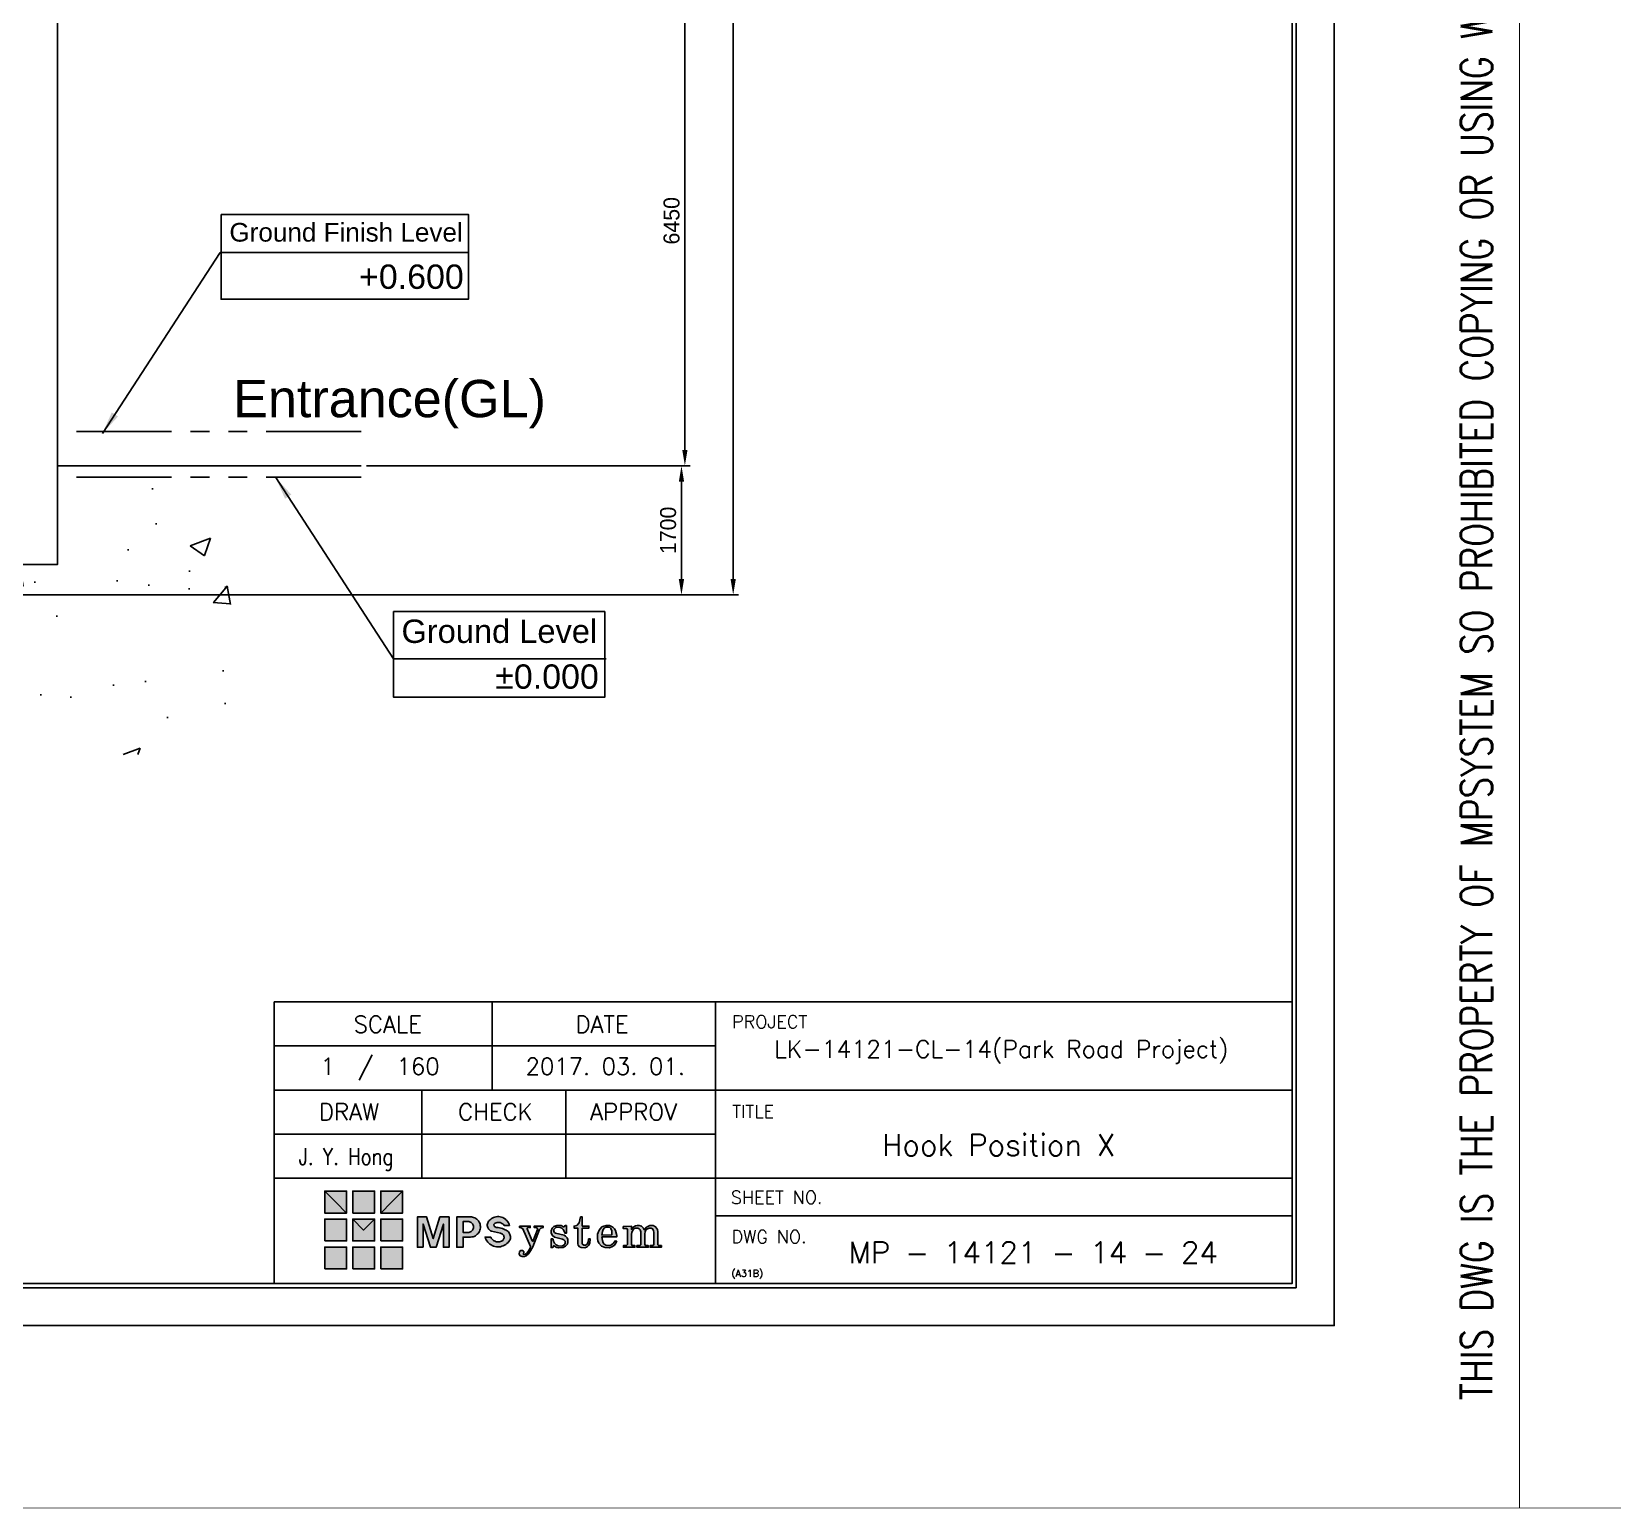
# Model space of a CAD drawing. Header units: millimetres. Extents: x -5 to 1510635, y -6 to 71285.
# Drawn here: x 1395842 to 1416653, y -5 to 19432 of the extents above; entities that cross this region are included whole.
import ezdxf
from ezdxf.enums import TextEntityAlignment as Align

# ---------------------------------------------------------------- set-up
doc = ezdxf.new("R2010")
doc.units = ezdxf.units.MM
doc.header["$LTSCALE"] = 1000
doc.linetypes.add('HIDDEN', pattern=[0.375, 0.25, -0.125])
doc.linetypes.add('PHANTOM', pattern=[2.5, 1.25, -0.25, 0.25, -0.25, 0.25, -0.25])
for name, color, linetype in [('MP-2', 42, 'Continuous'), ('MP-3', 3, 'Continuous'), ('MP-4', 4, 'HIDDEN'), ('MP-5', 5, 'PHANTOM'), ('MP-7', 7, 'Continuous'), ('MP-8', 8, 'Continuous')]:
    doc.layers.add(name, color=color, linetype=linetype)
doc.styles.add('GHG1', font='simplex.shx', dxfattribs={"bigfont": 'whgtxt.shx'})
doc.styles.add('H', font='arial.ttf')
doc.styles.add('ROMANS', font='ROMANS.shx')
doc.dimstyles.new('MPS2', dxfattribs={"dimscale": 100, "dimtxt": 3, "dimasz": 3, "dimexe": 1, "dimexo": 1, "dimgap": 1, "dimtad": 1, "dimzin": 12, "dimdsep": 46, "dimtxsty": 'Standard', "dimcen": 1, "dimclrd": 1, "dimclre": 1, "dimclrt": 7, "dimazin": 2, "dimtfac": 1, "dimtmove": 0, "dimatfit": 3, "dimfxl": 1, "dimarcsym": 0})

# ---------------------------------------------------------------- blocks, each defined once
blk = doc.blocks.new('MP LOGO')
h = blk.add_hatch(color=20)
h.paths.add_polyline_path([(9, 55), (0, 64), (0, 46), (18, 46)])
h.paths.add_polyline_path([(18, 41), (0, 41), (0, 23), (18, 23)])
h.paths.add_polyline_path([(32, 32), (23, 41), (23, 23), (41, 23), (41, 41)])
h.paths.add_polyline_path([(64, 23), (64, 41), (46, 41), (46, 23)])
h.paths.add_polyline_path([(64, 46), (64, 64), (55, 55), (46, 46)])
h.paths.add_polyline_path([(64, 18), (46, 18), (46, 0), (64, 0)])
h.paths.add_polyline_path([(0, 0), (18, 0), (18, 18), (0, 18)])
h = blk.add_hatch(color=131)
h.paths.add_polyline_path([(18, 64), (0, 64), (9, 55), (18, 46)])
h.paths.add_polyline_path([(41, 64), (23, 64), (23, 46), (41, 46)])
h.paths.add_polyline_path([(64, 64), (46, 64), (46, 46), (55, 55)])
h.paths.add_polyline_path([(41, 41), (23, 41), (32, 32)])
h.paths.add_polyline_path([(41, 18), (23, 18), (23, 0), (41, 0)])
at = {"color": 131}
for points in [[(9, 55), (18, 46), (18, 64), (0, 64)], [(23, 46), (41, 46), (41, 64), (23, 64)], [(55, 55), (46, 46), (46, 64), (64, 64)], [(23, 0), (41, 0), (41, 18), (23, 18)]]:
    blk.add_lwpolyline(points, close=True, dxfattribs=at)
at = {"color": 20}
for points in [[(9, 55), (18, 46), (0, 46), (0, 64)], [(55, 55), (46, 46), (64, 46), (64, 64)], [(0, 23), (18, 23), (18, 41), (0, 41)], [(32, 32), (23, 41), (23, 23), (41, 23), (41, 41)], [(46, 23), (64, 23), (64, 41), (46, 41)], [(0, 0), (18, 0), (18, 18), (0, 18)], [(46, 0), (64, 0), (64, 18), (46, 18)]]:
    blk.add_lwpolyline(points, close=True, dxfattribs=at)
at = {"color": 143}
blk.add_lwpolyline([(23, 41), (41, 41), (32, 32), (32, 32)], close=True, dxfattribs=at)
blk = doc.blocks.new('MP LOGO 02')
at = {"layer": 'MP-2'}
h = blk.add_hatch(color=256, dxfattribs=at)
h.paths.add_polyline_path([(8.38, 4.28), (7.62, 4.28), (7.62, 1.78), (8.09, 1.78), (8.09, 3.69), (8.69, 1.78), (9.16, 1.78), (9.76, 3.69), (9.76, 1.78), (10.23, 1.78), (10.23, 4.28), (9.47, 4.28), (8.92, 2.49)])
h.paths.add_polyline_path([(10.86, 1.78), (11.38, 1.78), (11.38, 2.62), (12, 2.62), (12.11, 2.63), (12.2, 2.65), (12.3, 2.68), (12.39, 2.73), (12.47, 2.78), (12.55, 2.85), (12.62, 2.92), (12.68, 3), (12.73, 3.09), (12.77, 3.18), (12.79, 3.28), (12.81, 3.38), (12.81, 3.48), (12.8, 3.58), (12.78, 3.68), (12.75, 3.77), (12.7, 3.86), (12.65, 3.95), (12.59, 4.02), (12.51, 4.09), (12.43, 4.15), (12.35, 4.2), (12.25, 4.24), (12.16, 4.27), (12.06, 4.28), (10.86, 4.28)])
h.paths.add_polyline_path([(11.38, 3.89), (11.85, 3.89), (11.92, 3.88), (11.99, 3.85), (12.05, 3.82), (12.1, 3.77), (12.15, 3.72), (12.19, 3.66), (12.22, 3.59), (12.23, 3.52), (12.24, 3.45), (12.23, 3.38), (12.22, 3.31), (12.19, 3.24), (12.15, 3.18), (12.1, 3.13), (12.05, 3.09), (11.99, 3.05), (11.92, 3.02), (11.85, 3.01), (11.38, 3.01)], flags=16)
h.paths.add_polyline_path([(14.02, 3.76), (14.1, 3.8), (14.18, 3.82), (14.26, 3.83), (14.34, 3.83), (14.42, 3.81), (14.5, 3.79), (14.57, 3.75), (14.64, 3.7), (14.7, 3.65), (14.75, 3.58), (15.19, 3.58), (15.16, 3.69), (15.11, 3.79), (15.06, 3.88), (14.99, 3.97), (14.91, 4.05), (14.83, 4.12), (14.74, 4.18), (14.64, 4.23), (14.53, 4.27), (14.42, 4.29), (14.31, 4.31), (14.2, 4.31), (14.09, 4.29), (13.99, 4.27), (13.88, 4.23), (13.78, 4.18), (13.69, 4.12), (13.6, 4.05), (13.53, 3.97), (13.48, 3.92), (13.44, 3.85), (13.41, 3.79), (13.39, 3.72), (13.37, 3.64), (13.37, 3.57), (13.39, 3.49), (13.41, 3.42), (13.44, 3.35), (13.48, 3.29), (13.52, 3.23), (13.58, 3.19), (13.64, 3.14), (13.71, 3.11), (14.46, 2.93), (14.55, 2.91), (14.65, 2.84), (14.72, 2.75), (14.75, 2.63), (14.74, 2.52), (14.7, 2.41), (14.62, 2.32), (14.54, 2.28), (14.46, 2.25), (14.37, 2.23), (14.29, 2.22), (14.2, 2.23), (14.11, 2.24), (14.03, 2.27), (13.95, 2.3), (13.88, 2.35), (13.81, 2.41), (13.75, 2.47), (13.7, 2.54), (13.66, 2.62), (13.19, 2.62), (13.23, 2.51), (13.28, 2.4), (13.34, 2.3), (13.41, 2.21), (13.49, 2.12), (13.58, 2.05), (13.68, 1.98), (13.78, 1.92), (13.89, 1.88), (14, 1.85), (14.12, 1.82), (14.24, 1.82), (14.35, 1.82), (14.47, 1.83), (14.58, 1.86), (14.69, 1.9), (14.8, 1.95), (14.9, 2.02), (14.99, 2.09), (15.08, 2.17), (15.15, 2.26), (15.22, 2.36), (15.25, 2.43), (15.27, 2.51), (15.28, 2.59), (15.27, 2.67), (15.26, 2.75), (15.24, 2.83), (15.21, 2.9), (15.17, 2.97), (15.12, 3.04), (15.06, 3.1), (15, 3.14), (14.93, 3.19), (14.85, 3.22), (14.74, 3.27), (14.62, 3.32), (14.5, 3.36), (14.38, 3.38), (14.26, 3.4), (14.18, 3.41), (14.1, 3.42), (14.03, 3.46), (13.95, 3.52), (13.92, 3.59), (13.92, 3.67), (13.97, 3.74)])
h.paths.add_polyline_path([(16.65, 3.29), (16.65, 3.36), (16.7, 3.4), (16.91, 3.4), (16.91, 3.52), (16.03, 3.52), (16.03, 3.4), (16.16, 3.38), (16.3, 3.3), (16.93, 1.85), (16.89, 1.71), (16.73, 1.44), (16.6, 1.28), (16.47, 1.2), (16.35, 1.21), (16.37, 1.41), (16.29, 1.51), (16.13, 1.51), (16.01, 1.42), (16, 1.21), (16.09, 1.09), (16.24, 1.03), (16.44, 1.03), (16.57, 1.08), (16.76, 1.23), (16.94, 1.49), (17.11, 1.82), (17.68, 3.25), (17.79, 3.36), (17.97, 3.4), (17.97, 3.52), (17.23, 3.52), (17.23, 3.4), (17.45, 3.37), (17.5, 3.31), (17.5, 3.25), (17.12, 2.26), (17.06, 2.32)])
h.paths.add_polyline_path([(18.99, 2.94), (18.89, 3.01), (18.85, 3.09), (18.85, 3.24), (18.89, 3.31), (19, 3.41), (19.08, 3.43), (19.38, 3.42), (19.5, 3.36), (19.62, 3.25), (19.78, 2.94), (19.88, 2.94), (19.88, 3.56), (19.78, 3.56), (19.67, 3.43), (19.44, 3.56), (19.1, 3.58), (18.85, 3.5), (18.72, 3.36), (18.64, 3.14), (18.64, 2.97), (18.68, 2.83), (18.73, 2.74), (18.89, 2.62), (19.56, 2.45), (19.67, 2.4), (19.78, 2.28), (19.78, 2.09), (19.71, 1.98), (19.56, 1.9), (19.44, 1.87), (19.21, 1.9), (19.03, 1.98), (18.9, 2.11), (18.81, 2.28), (18.76, 2.47), (18.62, 2.47), (18.62, 1.76), (18.76, 1.76), (18.84, 1.9), (19.1, 1.77), (19.25, 1.73), (19.62, 1.76), (19.82, 1.86), (19.96, 2.04), (20, 2.17), (20, 2.42), (19.95, 2.57), (19.82, 2.7), (19.7, 2.78)])
h.paths.add_polyline_path([(21.18, 3.36), (21.73, 3.36), (21.73, 3.52), (21.18, 3.52), (21.18, 4.28), (21.03, 4.28), (20.99, 4.03), (20.92, 3.79), (20.74, 3.58), (20.52, 3.52), (20.52, 3.36), (20.82, 3.36), (20.82, 2.06), (20.85, 1.96), (20.96, 1.83), (21.09, 1.76), (21.39, 1.73), (21.58, 1.81), (21.71, 1.92), (21.81, 2.13), (21.84, 2.47), (21.71, 2.47), (21.68, 2.21), (21.56, 2), (21.45, 1.95), (21.32, 1.95), (21.2, 2.03), (21.18, 2.09)])
h.paths.add_polyline_path([(24.02, 2.64), (24.02, 2.75), (23.92, 3.15), (23.84, 3.29), (23.71, 3.43), (23.43, 3.57), (23.15, 3.58), (22.95, 3.53), (22.81, 3.46), (22.57, 3.2), (22.44, 2.85), (22.43, 2.49), (22.47, 2.31), (22.55, 2.12), (22.76, 1.88), (23.06, 1.75), (23.41, 1.73), (23.63, 1.81), (23.8, 1.93), (23.92, 2.07), (24.02, 2.27), (23.89, 2.31), (23.77, 2.12), (23.63, 2), (23.53, 1.95), (23.43, 1.92), (23.17, 1.93), (23, 2.03), (22.91, 2.14), (22.84, 2.34), (22.81, 2.64)])
h.paths.add_polyline_path([(22.81, 2.79), (22.85, 3.07), (22.92, 3.25), (23.02, 3.37), (23.16, 3.43), (23.35, 3.43), (23.45, 3.4), (23.53, 3.32), (23.62, 3.12), (23.62, 2.8)], flags=16)
h.paths.add_polyline_path([(25.23, 2.86), (25.26, 3.01), (25.34, 3.2), (25.43, 3.29), (25.57, 3.36), (25.75, 3.36), (25.86, 3.31), (25.94, 3.22), (26, 3.06), (26, 1.98), (25.94, 1.92), (25.68, 1.92), (25.68, 1.78), (26.61, 1.78), (26.61, 1.92), (26.38, 1.92), (26.33, 2), (26.33, 2.89), (26.37, 3.06), (26.43, 3.19), (26.51, 3.27), (26.68, 3.36), (26.86, 3.36), (26.97, 3.3), (27.04, 3.17), (27.08, 3), (27.08, 2.01), (27.02, 1.92), (26.77, 1.92), (26.77, 1.78), (27.7, 1.78), (27.7, 1.92), (27.46, 1.92), (27.41, 1.98), (27.41, 3.06), (27.38, 3.24), (27.22, 3.47), (27.02, 3.57), (26.74, 3.57), (26.47, 3.43), (26.35, 3.3), (26.33, 3.25), (26.29, 3.22), (26.22, 3.36), (26.05, 3.52), (25.86, 3.58), (25.7, 3.58), (25.57, 3.55), (25.42, 3.46), (25.32, 3.37), (25.26, 3.26), (25.23, 3.26), (25.23, 3.52), (24.56, 3.48), (24.56, 3.32), (24.85, 3.32), (24.9, 3.25), (24.9, 2), (24.83, 1.92), (24.57, 1.92), (24.57, 1.78), (24.9, 1.78), (25.52, 1.78), (25.52, 1.92), (25.28, 1.92), (25.23, 2)])
for points in [[(8.09, 1.78), (7.62, 1.78), (7.62, 4.28), (8.38, 4.28), (8.92, 2.49), (9.47, 4.28), (10.23, 4.28), (10.23, 1.78), (9.76, 1.78), (9.76, 3.69), (9.16, 1.78), (8.69, 1.78), (8.09, 3.69), (8.09, 1.78)], [(21.03, 4.28), (20.99, 4.03), (20.92, 3.79), (20.74, 3.58), (20.52, 3.52), (20.52, 3.36), (20.82, 3.36), (20.82, 2.06), (20.85, 1.96), (20.96, 1.83), (21.09, 1.76), (21.39, 1.73), (21.58, 1.81), (21.71, 1.92), (21.81, 2.13), (21.84, 2.47), (21.71, 2.47), (21.68, 2.21), (21.56, 2), (21.45, 1.95), (21.32, 1.95), (21.2, 2.03), (21.18, 2.09), (21.18, 3.36), (21.73, 3.36), (21.73, 3.52), (21.18, 3.52), (21.18, 4.28), (21.03, 4.28)], [(16.03, 3.52), (16.03, 3.4), (16.16, 3.38), (16.3, 3.3), (16.93, 1.85), (16.89, 1.71), (16.73, 1.44), (16.6, 1.28), (16.47, 1.2), (16.35, 1.21), (16.37, 1.41), (16.29, 1.51), (16.13, 1.51), (16.01, 1.42), (16, 1.21), (16.09, 1.09), (16.24, 1.03), (16.44, 1.03), (16.57, 1.08), (16.76, 1.23), (16.94, 1.49), (17.11, 1.82), (17.68, 3.25), (17.79, 3.36), (17.97, 3.4), (17.97, 3.52), (17.23, 3.52), (17.23, 3.4), (17.45, 3.37), (17.5, 3.31), (17.5, 3.25), (17.12, 2.26), (17.06, 2.32), (16.65, 3.29), (16.65, 3.36), (16.7, 3.4), (16.91, 3.4), (16.91, 3.52), (16.03, 3.52)], [(19.1, 3.58), (18.85, 3.5), (18.72, 3.36), (18.64, 3.14), (18.64, 2.97), (18.68, 2.83), (18.73, 2.74), (18.89, 2.62), (19.56, 2.45), (19.67, 2.4), (19.78, 2.28), (19.78, 2.09), (19.71, 1.98), (19.56, 1.9), (19.44, 1.87), (19.21, 1.9), (19.03, 1.98), (18.9, 2.11), (18.81, 2.28), (18.76, 2.47), (18.62, 2.47), (18.62, 1.76), (18.76, 1.76), (18.84, 1.9), (19.1, 1.77), (19.25, 1.73), (19.62, 1.76), (19.82, 1.86), (19.96, 2.04), (20, 2.17), (20, 2.42), (19.95, 2.57), (19.82, 2.7), (19.7, 2.78), (18.99, 2.94), (18.89, 3.01), (18.85, 3.09), (18.85, 3.24), (18.89, 3.31), (19, 3.41), (19.08, 3.43), (19.38, 3.42), (19.5, 3.36), (19.62, 3.25), (19.78, 2.94), (19.88, 2.94), (19.88, 3.56), (19.78, 3.56), (19.69, 3.45), (19.65, 3.45), (19.44, 3.56), (19.1, 3.58)], [(23.15, 3.58), (22.95, 3.53), (22.81, 3.46), (22.57, 3.2), (22.44, 2.85), (22.43, 2.49), (22.47, 2.31), (22.55, 2.12), (22.76, 1.88), (23.06, 1.75), (23.41, 1.73), (23.63, 1.81), (23.8, 1.93), (23.92, 2.07), (24.02, 2.27), (23.89, 2.31), (23.77, 2.12), (23.63, 2), (23.53, 1.95), (23.43, 1.92), (23.17, 1.93), (23, 2.03), (22.91, 2.14), (22.84, 2.34), (22.81, 2.64), (24.02, 2.64), (24.02, 2.75), (23.92, 3.15), (23.84, 3.29), (23.71, 3.43), (23.43, 3.57), (23.15, 3.58)], [(23.16, 3.43), (23.02, 3.37), (22.92, 3.25), (22.85, 3.07), (22.81, 2.79), (23.62, 2.8), (23.62, 3.12), (23.53, 3.32), (23.45, 3.4), (23.35, 3.43), (23.16, 3.43)], [(25.7, 3.58), (25.57, 3.55), (25.42, 3.46), (25.32, 3.37), (25.26, 3.26), (25.23, 3.26), (25.23, 3.52), (24.56, 3.48), (24.56, 3.32), (24.85, 3.32), (24.9, 3.25), (24.9, 2), (24.83, 1.92), (24.57, 1.92), (24.57, 1.78), (24.9, 1.78), (25.52, 1.78), (25.52, 1.92), (25.28, 1.92), (25.23, 2), (25.23, 2.86), (25.26, 3.01), (25.34, 3.2), (25.43, 3.29), (25.57, 3.36), (25.75, 3.36), (25.86, 3.31), (25.94, 3.22), (26, 3.06), (26, 1.98), (25.94, 1.92), (25.68, 1.92), (25.68, 1.78), (26.61, 1.78), (26.61, 1.92), (26.38, 1.92), (26.33, 2), (26.33, 2.89), (26.37, 3.06), (26.43, 3.19), (26.51, 3.27), (26.68, 3.36), (26.86, 3.36), (26.97, 3.3), (27.04, 3.17), (27.08, 3), (27.08, 2.01), (27.02, 1.92), (26.77, 1.92), (26.77, 1.78), (27.7, 1.78), (27.7, 1.92), (27.46, 1.92), (27.41, 1.98), (27.41, 3.06), (27.38, 3.24), (27.22, 3.47), (27.02, 3.57), (26.74, 3.57), (26.47, 3.43), (26.35, 3.3), (26.33, 3.25), (26.29, 3.22), (26.22, 3.36), (26.05, 3.52), (25.86, 3.58), (25.7, 3.58)]]:
    blk.add_lwpolyline(points, close=True, dxfattribs=at)
for points in [[(12, 2.62), (11.38, 2.62), (11.38, 1.78), (10.86, 1.78), (10.86, 4.28), (12.06, 4.28)], [(12, 2.62), (12.11, 2.63), (12.2, 2.65), (12.3, 2.68), (12.39, 2.73), (12.47, 2.78), (12.55, 2.85), (12.62, 2.92), (12.68, 3), (12.73, 3.09), (12.77, 3.18), (12.79, 3.28), (12.81, 3.38), (12.81, 3.48), (12.8, 3.58), (12.78, 3.68), (12.75, 3.77), (12.7, 3.86), (12.65, 3.95), (12.59, 4.02), (12.51, 4.09), (12.43, 4.15), (12.35, 4.2), (12.25, 4.24), (12.16, 4.27), (12.06, 4.28)], [(14.75, 3.58), (15.19, 3.58), (15.16, 3.69), (15.11, 3.79), (15.06, 3.88), (14.99, 3.97), (14.91, 4.05), (14.83, 4.12), (14.74, 4.18), (14.64, 4.23), (14.53, 4.27), (14.42, 4.29), (14.31, 4.31), (14.2, 4.31), (14.09, 4.29), (13.99, 4.27), (13.88, 4.23), (13.78, 4.18), (13.69, 4.12), (13.6, 4.05), (13.53, 3.97), (13.48, 3.92), (13.44, 3.85), (13.41, 3.79), (13.39, 3.72), (13.37, 3.64), (13.37, 3.57), (13.39, 3.49), (13.41, 3.42), (13.44, 3.35), (13.48, 3.29), (13.52, 3.23), (13.58, 3.19), (13.64, 3.14), (13.71, 3.11), (14.46, 2.93)], [(11.85, 3.01), (11.38, 3.01), (11.38, 3.89), (11.85, 3.89)], [(11.85, 3.01), (11.92, 3.02), (11.99, 3.05), (12.05, 3.09), (12.1, 3.13), (12.15, 3.18), (12.19, 3.24), (12.22, 3.31), (12.23, 3.38), (12.24, 3.45), (12.23, 3.52), (12.22, 3.59), (12.19, 3.66), (12.15, 3.72), (12.1, 3.77), (12.05, 3.82), (11.99, 3.85), (11.92, 3.88), (11.85, 3.89)], [(13.66, 2.62), (13.19, 2.62), (13.23, 2.51), (13.28, 2.4), (13.34, 2.3), (13.41, 2.21), (13.49, 2.12), (13.58, 2.05), (13.68, 1.98), (13.78, 1.92), (13.89, 1.88), (14, 1.85), (14.12, 1.82), (14.24, 1.82), (14.35, 1.82), (14.47, 1.83), (14.58, 1.86), (14.69, 1.9), (14.8, 1.95), (14.9, 2.02), (14.99, 2.09), (15.08, 2.17), (15.15, 2.26), (15.22, 2.36), (15.25, 2.43), (15.27, 2.51), (15.28, 2.59), (15.27, 2.67), (15.26, 2.75), (15.24, 2.83), (15.21, 2.9), (15.17, 2.97), (15.12, 3.04), (15.06, 3.1), (15, 3.14), (14.93, 3.19), (14.85, 3.22), (14.74, 3.27), (14.62, 3.32), (14.5, 3.36), (14.38, 3.38), (14.26, 3.4)], [(13.66, 2.62), (13.7, 2.54), (13.75, 2.47), (13.81, 2.41), (13.88, 2.35), (13.95, 2.3), (14.03, 2.27), (14.11, 2.24), (14.2, 2.23), (14.29, 2.22), (14.37, 2.23), (14.46, 2.25), (14.54, 2.28)], [(14.02, 3.76), (13.99, 3.75), (13.96, 3.72), (13.93, 3.69), (13.92, 3.65), (13.92, 3.61), (13.93, 3.57), (13.94, 3.53), (13.97, 3.5)], [(13.97, 3.5), (14.03, 3.46), (14.1, 3.42), (14.18, 3.41), (14.26, 3.4)], [(14.75, 3.58), (14.7, 3.65), (14.64, 3.7), (14.57, 3.75), (14.5, 3.79), (14.42, 3.81), (14.34, 3.83), (14.26, 3.83), (14.18, 3.82), (14.1, 3.8), (14.02, 3.76)], [(14.54, 2.28), (14.59, 2.31), (14.64, 2.34), (14.68, 2.39), (14.71, 2.44), (14.73, 2.49), (14.75, 2.55), (14.75, 2.61), (14.74, 2.66), (14.73, 2.72), (14.7, 2.77), (14.66, 2.82), (14.62, 2.86), (14.57, 2.89), (14.52, 2.92), (14.46, 2.93)]]:
    blk.add_lwpolyline(points, dxfattribs=at)
at = {"color": 40, "xscale": 0.1000000000000227, "yscale": 0.1000000000000227, "zscale": 0.1000000000000227}
blk.add_blockref('MP LOGO', (0, 0), dxfattribs=at)
blk = doc.blocks.new('*D568')
at = {"layer": 'DEFPOINTS', "color": 0, "linetype": 'ByBlock', "transparency": 16777216}
for p in [(1400182, 13717, 0), (1404397, 13717), (1379417, 12017, 0)]:
    blk.add_point(p, dxfattribs=at)
at = {"layer": 'MP-8', "color": 1, "linetype": 'ByBlock', "lineweight": -2, "transparency": 16777216}
for p, q in [((1400252, 13717), (1404467, 13717)), ((1404397, 12227), (1404397, 13507)), ((1379487, 12017), (1404467, 12017))]:
    blk.add_line(p, q, dxfattribs=at)
at = {"layer": 'MP-8', "color": 1, "linetype": 'ByBlock', "transparency": 16777216}
for points in [[(1404362, 13507), (1404432, 13507), (1404397, 13717)], [(1404362, 12227), (1404432, 12227), (1404397, 12017)]]:
    blk.add_solid(points, dxfattribs=at)
at = {"layer": 'MP-8', "color": 7, "linetype": 'ByBlock', "transparency": 16777216, "insert": (1404222, 12867), "char_height": 210, "attachment_point": 5, "rotation": 90}
blk.add_mtext('1700', dxfattribs=at)
blk = doc.blocks.new('*D570')
at = {"layer": 'DEFPOINTS', "color": 0, "linetype": 'ByBlock', "transparency": 16777216}
for p in [(1395952, 20167, 0), (1400182, 13717, 0), (1404442, 13717)]:
    blk.add_point(p, dxfattribs=at)
at = {"layer": 'MP-8', "color": 1, "linetype": 'ByBlock', "lineweight": -2, "transparency": 16777216}
for p, q in [((1396022, 20167), (1404512, 20167)), ((1404442, 19957), (1404442, 13927)), ((1400252, 13717), (1404512, 13717))]:
    blk.add_line(p, q, dxfattribs=at)
at = {"layer": 'MP-8', "color": 1, "linetype": 'ByBlock', "transparency": 16777216}
for points in [[(1404407, 19957), (1404477, 19957), (1404442, 20167)], [(1404407, 13927), (1404477, 13927), (1404442, 13717)]]:
    blk.add_solid(points, dxfattribs=at)
at = {"layer": 'MP-8', "color": 7, "linetype": 'ByBlock', "transparency": 16777216, "insert": (1404267, 16942), "char_height": 210, "attachment_point": 5, "rotation": 90}
blk.add_mtext('6450', dxfattribs=at)
blk = doc.blocks.new('*D571')
at = {"layer": 'DEFPOINTS', "color": 0, "linetype": 'ByBlock', "transparency": 16777216}
for p in [(1396182, 32567, 0), (1379417, 12017, 0), (1405078, 12017)]:
    blk.add_point(p, dxfattribs=at)
at = {"layer": 'MP-8', "color": 1, "linetype": 'ByBlock', "lineweight": -2, "transparency": 16777216}
for p, q in [((1396252, 32567), (1405148, 32567)), ((1405078, 32357), (1405078, 12227)), ((1379487, 12017), (1405148, 12017))]:
    blk.add_line(p, q, dxfattribs=at)
at = {"layer": 'MP-8', "color": 1, "linetype": 'ByBlock', "transparency": 16777216}
for points in [[(1405043, 32357), (1405113, 32357), (1405078, 32567)], [(1405043, 12227), (1405113, 12227), (1405078, 12017)]]:
    blk.add_solid(points, dxfattribs=at)
at = {"layer": 'MP-8', "color": 7, "linetype": 'ByBlock', "transparency": 16777216, "insert": (1404903, 22292), "char_height": 210, "attachment_point": 5, "rotation": 90}
blk.add_mtext('20550', dxfattribs=at)

msp = doc.modelspace()

# ---------------------------------------------------------------- hatches: boundary and pattern name
at = {"layer": 'MP-8', "linetype": 'ByBlock'}
h = msp.add_hatch(dxfattribs=at)
h.set_pattern_fill('AR-CONC', color=256, scale=15, style=0)
h.set_pattern_definition([(50, (447643.9, -184056.8), (2732.77, -239.0863), [285.75, -3143.25]), (355, (447644, -184056.8), (-528.642, 2865.85), [228.6, -2514.6]), (100.451, (447871.6, -184076.7), (2204.1375, 2626.75), [242.85, -2671.35]), (46.1842, (447644, -183294.8), (4066.186, -630.635), [428.625, -4714.875]), (96.6356, (447982.7, -183347.3), (3561.064, 3711.383), [364.275, -4007.025]), (351.184, (447644, -183294.8), (3561.07, 3711.377), [342.9, -3771.9]), (21, (448024.9, -183485.3), (2274.223, -1533.983), [285.75, -3143.25]), (326, (448025, -183485.3), (927.0304, 2762.8195), [228.6, -2514.6]), (71.4514, (448214.4, -183613), (3201.2474, 1228.843), [242.85, -2671.35]), (37.5, (447643.9, -184056.8), (46.329, 1268.3256), [0, -2484.12, 0, -2552.7, 0, -2524.125]), (7.5, (447643.9, -184056.8), (1002.295, 1502.7086), [0, -1455.42, 0, -2426.97, 0, -962.025]), (327.5, (446794.2, -184056.8), (2033.8589, -85.9312), [0, -952.5, 0, -2971.8, 0, -3943.35]), (317.5, (446413.2, -184056.8), (2221.9377, 381.3974), [0, -1238.25, 0, -1973.58, 0, -2800.35])])
h.paths.add_polyline_path([(1398681.588, 13566.593), (1396181.588, 13566.593), (1396181.588, 12416.593), (1382416.451, 12416.593), (1380716.451, 10716.594), (1372716.451, 10716.594), (1371016.451, 12416.593), (1366691.839, 12416.593), (1366691.839, 13566.593), (1364191.839, 13566.593), (1364191.839, 9916.593), (1369980.917, 9916.593), (1371680.917, 8216.594), (1381751.985, 8216.594), (1383451.985, 9916.593), (1398681.588, 9916.593)])

# ---------------------------------------------------------------- linework, layer by layer
at = {"layer": 'MP-2'}
for p, q in [((1399034.973, 6661.238), (1399034.973, 2954.343)), ((1399034.973, 6661.238), (1412435.657, 6661.238)), ((1401903.7, 6661.238), (1401903.7, 5501.274)), ((1404846.103, 6661.238), (1404846.103, 2954.343)), ((1399034.973, 6081.256), (1404846.103, 6081.256)), ((1399034.973, 5501.274), (1412435.657, 5501.274)), ((1400980.718, 5501.274), (1400980.718, 4341.311)), ((1402876.573, 5501.274), (1402876.573, 4341.311)), ((1399034.973, 4921.293), (1404846.103, 4921.293)), ((1399034.973, 4341.311), (1412435.657, 4341.311)), ((1404846.103, 3843.952), (1412435.657, 3843.952))]:
    msp.add_line(p, q, dxfattribs=at)
at = {"layer": 'MP-2', "const_width": 10}
for points in [[(1415430, 0), (1348230, 0), (1348230, 47520), (1415430, 47520)], [(1482630, 0), (1415430, 0), (1415430, 47520), (1482630, 47520)]]:
    msp.add_lwpolyline(points, close=True, dxfattribs=at)
at = {"layer": 'MP-4', "linetype": 'ByBlock', "elevation": 0}
for points in [[(1398335.372, 17025.03), (1401591.399, 17025.03), (1401591.399, 15908.134), (1398335.372, 15908.134)], [(1400606.248, 11797.366), (1403386.031, 11797.366), (1403386.031, 10671.073), (1400606.248, 10671.073)]]:
    msp.add_lwpolyline(points, close=True, dxfattribs=at)
at = {"layer": 'MP-5'}
for p, q in [((1400181.588, 14166.593, 0), (1396181.588, 14166.593, 0)), ((1400181.588, 13566.593, 0), (1396181.588, 13566.593, 0))]:
    msp.add_line(p, q, dxfattribs=at)
at = {"layer": 'MP-7'}
for points in [[(1350670, 45120), (1412990, 45120), (1412990, 2400), (1350670, 2400)], [(1412491.091, 2898.909), (1351168.909, 2898.909), (1351168.909, 44621.091), (1412491.091, 44621.091)], [(1351224.343, 44565.657), (1412435.657, 44565.657), (1412435.657, 2954.343), (1351224.343, 2954.343)]]:
    msp.add_lwpolyline(points, close=True, dxfattribs=at)
at = {"layer": 'MP-8', "linetype": 'ByBlock'}
for p, q in [((1396181.588, 14166.593, 0), (1396181.588, 28866.593, 0)), ((1396181.588, 14166.593, 0), (1396181.588, 12416.593, 0)), ((1400181.588, 13716.593, 0), (1396181.588, 13716.593, 0))]:
    msp.add_line(p, q, dxfattribs=at)
at = {"layer": 'MP-8', "linetype": 'ByBlock', "elevation": 0}
for points in [[(1396181.588, 13566.593), (1396181.588, 12416.593), (1382416.451, 12416.593), (1380716.451, 10716.594), (1372716.451, 10716.594), (1371016.451, 12416.593), (1366691.839, 12416.593), (1366691.839, 13566.593)], [(1396181.588, 12416.593), (1382416.451, 12416.593)]]:
    msp.add_lwpolyline(points, dxfattribs=at)

# ---------------------------------------------------------------- block references
at = {"layer": 'MP-3', "xscale": 160, "yscale": 160, "zscale": 160}
msp.add_blockref('MP LOGO 02', (1399701.033, 3146.572), dxfattribs=at)

# ---------------------------------------------------------------- texts
at = {"linetype": 'ByBlock', "insert": (1398495.062, 14847.536, 148.468), "char_height": 491.09893, "width": 4197.16095, "attachment_point": 1, "style": 'H'}
msp.add_mtext('Entrance(GL)', dxfattribs=at)
at = {"layer": 'MP-2'}
for s, height, style, p in [('LK-14121-CL-14(Park Road Project)', 227.55556, 'GHG1', (1408608.341, 5927.042)), ('1  /  160', 220.6061, 'ROMANS', (1400429.367, 5702.953)), ('2017. 03. 01.', 220.60606, 'ROMANS', (1403393.393, 5702.953)), ('MP - 14121 - 14 - 24', 284.44444, 'GHG1', (1409028.201, 3220.883))]:
    msp.add_text(s, height=height, rotation=0.0000004, dxfattribs=dict(at, style=style)).set_placement(p, align=Align.CENTER)
at = {"layer": 'MP-2', "style": 'GHG1'}
msp.add_text('Hook Position X', height=284.44444, rotation=0.0000004, dxfattribs=at).set_placement((1410108.737, 4636.342), align=Align.RIGHT)
at = {"layer": 'MP-2', "style": 'ROMANS', "width": 0.8}
msp.add_text('J. Y. Hong', height=220.6061, rotation=0.0000004, dxfattribs=at).set_placement((1399981.406, 4515.446), align=Align.CENTER)
at = {"layer": 'MP-2', "style": 'ROMANS'}
msp.add_text('(A31B)', height=90.5051, rotation=0.0000004, dxfattribs=at).set_placement((1405055.521, 3044.616))
at = {"layer": 'MP-3', "style": 'ROMANS'}
for s, p in [('SCALE', (1400529.675, 6255.978)), ('DATE', (1403351.413, 6255.978)), ('DRAW', (1400022.438, 5104.247)), ('CHECK', (1401948.201, 5104.247)), ('APPROV', (1403767.101, 5104.247))]:
    msp.add_text(s, height=220.6061, rotation=0.0000004, dxfattribs=at).set_placement(p, align=Align.CENTER)
for s, p in [('PROJECT', (1405063.829, 6314.245)), ('TITLE', (1405063.829, 5133.324)), ('SHEET NO.', (1405046.856, 4003.479)), ('DWG NO.', (1405055.521, 3485.368))]:
    msp.add_text(s, height=169.697, rotation=0.0000004, dxfattribs=at).set_placement(p)
at = {"layer": 'MP-7', "linetype": 'ByBlock', "style": 'H'}
for s, insert, char_height, width, attachment_point in [('Ground Finish{\\fArial|b0|i0|c238|p34; Level}', (1398445.48, 16664.319, 0), 245.76, 3211.6758, 7), ('+{\\fArial|b0|i0|c238|p34;0.}6{\\fArial|b0|i0|c238|p34;00}', (1400151.798, 16041.642, 0), 320, 2683.40813, 7), ('Ground Level', (1400711.128, 11693.114, 0), 307.2, 2576.07181, 1), ('{\\fArial|b0|i0|c238|p34;%%P0.000}', (1403309.015, 11103.2, 0), 320, 2683.40813, 3)]:
    msp.add_mtext(s, dxfattribs=dict(at, insert=insert, char_height=char_height, width=width, attachment_point=attachment_point))
at = {"layer": 'MP-8', "style": 'ROMANS', "width": 0.8}
msp.add_text('THIS DWG IS THE PROPERTY OF MPSYSTEM SO PROHIBITED COPYING OR USING WITHOUT PRIOR CONSENT. ALL RIGHTS RESERVED. IF IN DOUBT, ASK TO DESIGN DEPT.', height=414.72, rotation=90, dxfattribs=at).set_placement((1415070.322, 1418.077))

# ---------------------------------------------------------------- dimensions: what is measured, and where the dimension line sits
at = {"layer": 'MP-8', "linetype": 'ByBlock'}
for base, p1, p2, picture, middle in [((1405077.644, 12016.593, 0), (1396181.588, 32566.593, 0), (1379416.746, 12016.593, 0), '*D571', (1404902.644, 22291.593, 0)), ((1404442.227, 13716.593, 0), (1395951.897, 20166.593, 0), (1400181.588, 13716.593, 0), '*D570', (1404267.227, 16941.593, 0)), ((1404397.22, 13716.593, 0), (1379416.746, 12016.593, 0), (1400181.588, 13716.593, 0), '*D568', (1404222.22, 12866.593, 0))]:
    dim = msp.add_linear_dim(base=base, p1=p1, p2=p2, angle=90, dimstyle='MPS2', override={"dimscale": 70}, dxfattribs=at)
    dim.commit()
    dim.dimension.update_dxf_attribs({"geometry": picture, "text_midpoint": middle})

# ---------------------------------------------------------------- leaders
for points in [[(1396774.643, 14142.092, 0), (1398325.05, 16525.95, 0), (1401591.399, 16525.95, 0)], [(1399055.841, 13562.3, 0), (1400606.248, 11178.442, 0), (1403404.241, 11178.442, 0)]]:
    msp.add_leader(points, dimstyle='MPS2', override={"dimgap": 1, "dimtad": 0}, dxfattribs=at)

doc.saveas('drawing.dxf')
